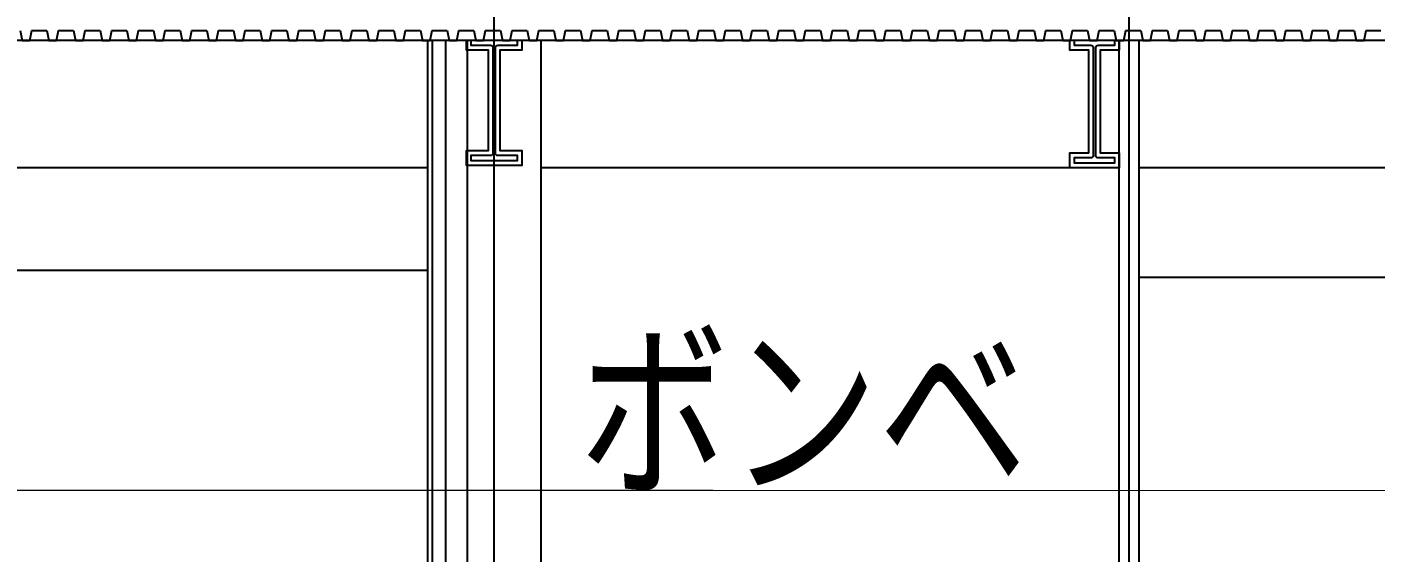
# Model space of a CAD drawing. Extents: x -76427 to 292734, y -42117 to 131250.
# Drawn here: x 5498 to 15603, y -34466 to -30530 of the extents above; entities that cross this region are included whole.
import ezdxf
from ezdxf.enums import TextEntityAlignment as Align
from ezdxf.xclip import XClip

# ---------------------------------------------------------------- set-up
doc = ezdxf.new("R2010")
doc.units = 0
doc.header["$LTSCALE"] = 10
doc.header["$XCLIPFRAME"] = 2
doc.linetypes.add('TPH12-SEC-@E$0$CENTERK3', pattern=[2.749, 2.5, -0.083, 0.083, -0.083])
doc.linetypes.add('TPH12-SEC-@E$0$CENTERK5', pattern=[6.916, 6.667, -0.083, 0.083, -0.083])
for name, color, linetype in [('H12PL1$0$L10_14_DOURO', 252, 'Continuous'), ('TPH12-SEC-@E$0$H-SIN', 252, 'TPH12-SEC-@E$0$CENTERK5'), ('TPH12-SEC-@E$0$KABE1', 252, 'Continuous'), ('TPH12-SEC-@E$0$SIAGE1', 252, 'Continuous'), ('TPH12-SEC-@E$0$SIAGE2', 252, 'Continuous'), ('TPH12-SEC-@E$0$SIAGE3', 252, 'Continuous'), ('TPH12-SEC-@E$0$STEEL2', 252, 'Continuous'), ('TPH12-SEC-@E$0$STEEL3', 252, 'Continuous'), ('TPH12-SEC-@E$0$SUGATA3', 252, 'Continuous'), ('TPH12-SEC-@E$0$TEXT2', 252, 'Continuous')]:
    doc.layers.add(name, color=color, linetype=linetype)
doc.layers.add('TPH12-SEC-@E$0$K-SIN', color=252, linetype='TPH12-SEC-@E$0$CENTERK3', plot=False)
doc.styles.add('TPH12-SEC-@E$0$TEXT', font='romans.shx', dxfattribs={"width": 0.85, "bigfont": 'BIGFONT.shx'})

# ---------------------------------------------------------------- blocks, each defined once
blk = doc.blocks.new('H12PL1')
at = {"layer": 'H12PL1$0$L10_14_DOURO', "lineweight": 0}
for p, q in [((10639.33, -34004.43), (-23200, -33996.16)), ((96439.32, -34025.4), (10639.33, -34004.43))]:
    blk.add_line(p, q, dxfattribs=at)
blk = doc.blocks.new('TPH12-SEC-@E')
at = {"layer": 'TPH12-SEC-@E$0$H-SIN'}
blk.add_line((38200, 377500), (38200, 414000), dxfattribs=at)
at = {"layer": 'TPH12-SEC-@E$0$K-SIN'}
blk.add_line((42960, 384000), (42960, 402090), dxfattribs=at)
at = {"layer": 'TPH12-SEC-@E$0$KABE1'}
blk.add_line((37700, 391925), (37700, 385100), dxfattribs=at)
at = {"layer": 'TPH12-SEC-@E$0$SIAGE1'}
for p, q in [((38000, 385100), (38000, 391925)), ((42885, 385100), (42885, 391925)), ((37700, 390200), (29094.9, 390200)), ((43035, 385100), (43035, 390150)), ((43035, 390150), (47500, 390150))]:
    blk.add_line(p, q, dxfattribs=at)
at = {"layer": 'TPH12-SEC-@E$0$SIAGE2'}
blk.add_line((43035, 390150), (43035, 391925), dxfattribs=at)
for points in [[(34647, 392000), (34662, 391925), (34720, 391925), (34735, 392000), (34847, 392000)], [(34847, 392000), (34862, 391925), (34920, 391925), (34935, 392000), (35047, 392000)], [(35047, 392000), (35062, 391925), (35120, 391925), (35135, 392000), (35247, 392000)], [(35247, 392000), (35262, 391925), (35320, 391925), (35335, 392000), (35447, 392000)], [(35447, 392000), (35462, 391925), (35520, 391925), (35535, 392000), (35647, 392000)], [(35647, 392000), (35662, 391925), (35720, 391925), (35735, 392000), (35847, 392000)], [(35847, 392000), (35862, 391925), (35920, 391925), (35935, 392000), (36047, 392000)], [(36047, 392000), (36062, 391925), (36120, 391925), (36135, 392000), (36247, 392000)], [(36247, 392000), (36262, 391925), (36320, 391925), (36335, 392000), (36447, 392000)], [(36447, 392000), (36462, 391925), (36520, 391925), (36535, 392000), (36647, 392000)], [(36647, 392000), (36662, 391925), (36720, 391925), (36735, 392000), (36847, 392000)], [(36847, 392000), (36862, 391925), (36920, 391925), (36935, 392000), (37047, 392000)], [(37047, 392000), (37062, 391925), (37120, 391925), (37135, 392000), (37247, 392000)], [(37247, 392000), (37262, 391925), (37320, 391925), (37335, 392000), (37447, 392000)], [(37447, 392000), (37462, 391925), (37520, 391925), (37535, 392000), (37647, 392000)], [(37647, 392000), (37662, 391925), (37720, 391925), (37735, 392000), (37847, 392000)], [(37847, 392000), (37862, 391925), (37920, 391925), (37935, 392000), (38047, 392000)], [(38047, 392000), (38062, 391925), (38120, 391925), (38135, 392000), (38247, 392000)], [(38247, 392000), (38262, 391925), (38320, 391925), (38335, 392000), (38447, 392000)], [(38447, 392000), (38462, 391925), (38520, 391925), (38535, 392000), (38647, 392000)], [(38647, 392000), (38662, 391925), (38720, 391925), (38735, 392000), (38847, 392000)], [(38847, 392000), (38862, 391925), (38920, 391925), (38935, 392000), (39047, 392000)], [(39047, 392000), (39062, 391925), (39120, 391925), (39135, 392000), (39247, 392000)], [(39247, 392000), (39262, 391925), (39320, 391925), (39335, 392000), (39447, 392000)], [(39447, 392000), (39462, 391925), (39520, 391925), (39535, 392000), (39647, 392000)], [(39647, 392000), (39662, 391925), (39720, 391925), (39735, 392000), (39847, 392000)], [(39847, 392000), (39862, 391925), (39920, 391925), (39935, 392000), (40047, 392000)], [(40047, 392000), (40062, 391925), (40120, 391925), (40135, 392000), (40247, 392000)], [(40247, 392000), (40262, 391925), (40320, 391925), (40335, 392000), (40447, 392000)], [(40447, 392000), (40462, 391925), (40520, 391925), (40535, 392000), (40647, 392000)], [(40647, 392000), (40662, 391925), (40720, 391925), (40735, 392000), (40847, 392000)], [(40847, 392000), (40862, 391925), (40920, 391925), (40935, 392000), (41047, 392000)], [(41047, 392000), (41062, 391925), (41120, 391925), (41135, 392000), (41247, 392000)], [(41247, 392000), (41262, 391925), (41320, 391925), (41335, 392000), (41447, 392000)], [(41447, 392000), (41462, 391925), (41520, 391925), (41535, 392000), (41647, 392000)], [(41647, 392000), (41662, 391925), (41720, 391925), (41735, 392000), (41847, 392000)], [(41847, 392000), (41862, 391925), (41920, 391925), (41935, 392000), (42047, 392000)], [(42047, 392000), (42062, 391925), (42120, 391925), (42135, 392000), (42247, 392000)], [(42247, 392000), (42262, 391925), (42320, 391925), (42335, 392000), (42447, 392000)], [(42447, 392000), (42462, 391925), (42520, 391925), (42535, 392000), (42647, 392000)], [(42647, 392000), (42662, 391925), (42720, 391925), (42735, 392000), (42847, 392000)], [(42847, 392000), (42862, 391925), (42920, 391925), (42935, 392000), (43047, 392000)], [(43047, 392000), (43062, 391925), (43120, 391925), (43135, 392000), (43247, 392000)], [(43247, 392000), (43262, 391925), (43320, 391925), (43335, 392000), (43447, 392000)], [(43447, 392000), (43462, 391925), (43520, 391925), (43535, 392000), (43647, 392000)], [(43647, 392000), (43662, 391925), (43720, 391925), (43735, 392000), (43847, 392000)], [(43847, 392000), (43862, 391925), (43920, 391925), (43935, 392000), (44047, 392000)], [(44047, 392000), (44062, 391925), (44120, 391925), (44135, 392000), (44247, 392000)], [(44247, 392000), (44262, 391925), (44320, 391925), (44335, 392000), (44447, 392000)], [(44447, 392000), (44462, 391925), (44520, 391925), (44535, 392000), (44647, 392000)], [(44647, 392000), (44662, 391925), (44720, 391925), (44735, 392000), (44847, 392000)]]:
    blk.add_lwpolyline(points, dxfattribs=at)
at = {"layer": 'TPH12-SEC-@E$0$SIAGE3'}
for p, q in [((37735, 391925), (37735, 385100)), ((37835, 391925), (37835, 385100))]:
    blk.add_line(p, q, dxfattribs=at)
for points in [[(38410, 391925), (37990, 391925), (37990, 391854), (38155.5, 391854), (38155.5, 391096), (37990, 391096), (37990, 390990), (38410, 390990), (38410, 391096), (38244.5, 391096), (38244.5, 391854), (38410, 391854)], [(42886.5, 391925), (42513.5, 391925), (42513.5, 391853), (42655.5, 391853), (42655.5, 391079), (42513.5, 391079), (42513.5, 390972), (42886.5, 390972), (42886.5, 391079), (42744.5, 391079), (42744.5, 391853), (42886.5, 391853)]]:
    blk.add_lwpolyline(points, close=True, dxfattribs=at)
at = {"layer": 'TPH12-SEC-@E$0$STEEL2'}
for points in [[(38375, 391925), (38025, 391925), (38025, 391889), (38172.5, 391889, -0.4142136), (38190.5, 391871), (38190.5, 391079, -0.4142136), (38172.5, 391061), (38025, 391061), (38025, 391025), (38375, 391025), (38375, 391061), (38227.5, 391061, -0.4142136), (38209.5, 391079), (38209.5, 391871, -0.4142136), (38227.5, 391889), (38375, 391889)], [(42851.5, 391925), (42548.5, 391925), (42548.5, 391888), (42672.5, 391888, -0.4142136), (42690.5, 391870), (42690.5, 391062, -0.4142136), (42672.5, 391044), (42548.5, 391044), (42548.5, 391007), (42851.5, 391007), (42851.5, 391044), (42727.5, 391044, -0.4142136), (42709.5, 391062), (42709.5, 391870, -0.4142136), (42727.5, 391888), (42851.5, 391888)]]:
    blk.add_lwpolyline(points, format="xyb", close=True, dxfattribs=at)
at = {"layer": 'TPH12-SEC-@E$0$STEEL3'}
blk.add_line((38550, 391925), (38550, 385100), dxfattribs=at)
at = {"layer": 'TPH12-SEC-@E$0$SUGATA3'}
for p, q in [((47116.1, 391925), (29320, 391925)), ((29550, 390972), (37700, 390972)), ((38550, 390972), (42885, 390972)), ((43035, 390972), (46850, 390972))]:
    blk.add_line(p, q, dxfattribs=at)
at = {"layer": 'TPH12-SEC-@E$0$TEXT2', "style": 'TPH12-SEC-@E$0$TEXT', "width": 0.85}
blk.add_text('ボンベ', height=1200, dxfattribs=at).set_placement((40518.1, 389102.3), align=Align.MIDDLE_CENTER)

msp = doc.modelspace()

# ---------------------------------------------------------------- block references
msp.add_blockref('H12PL1', (0, 0))

# ---------------------------------------------------------------- next in the draw order: block references
ref = msp.add_blockref('TPH12-SEC-@E', (-29200, -422555))
XClip(ref).set_block_clipping_path([(33964.7926547826, 380750.0000000001), (50300, 392150)])

doc.saveas('drawing.dxf')
